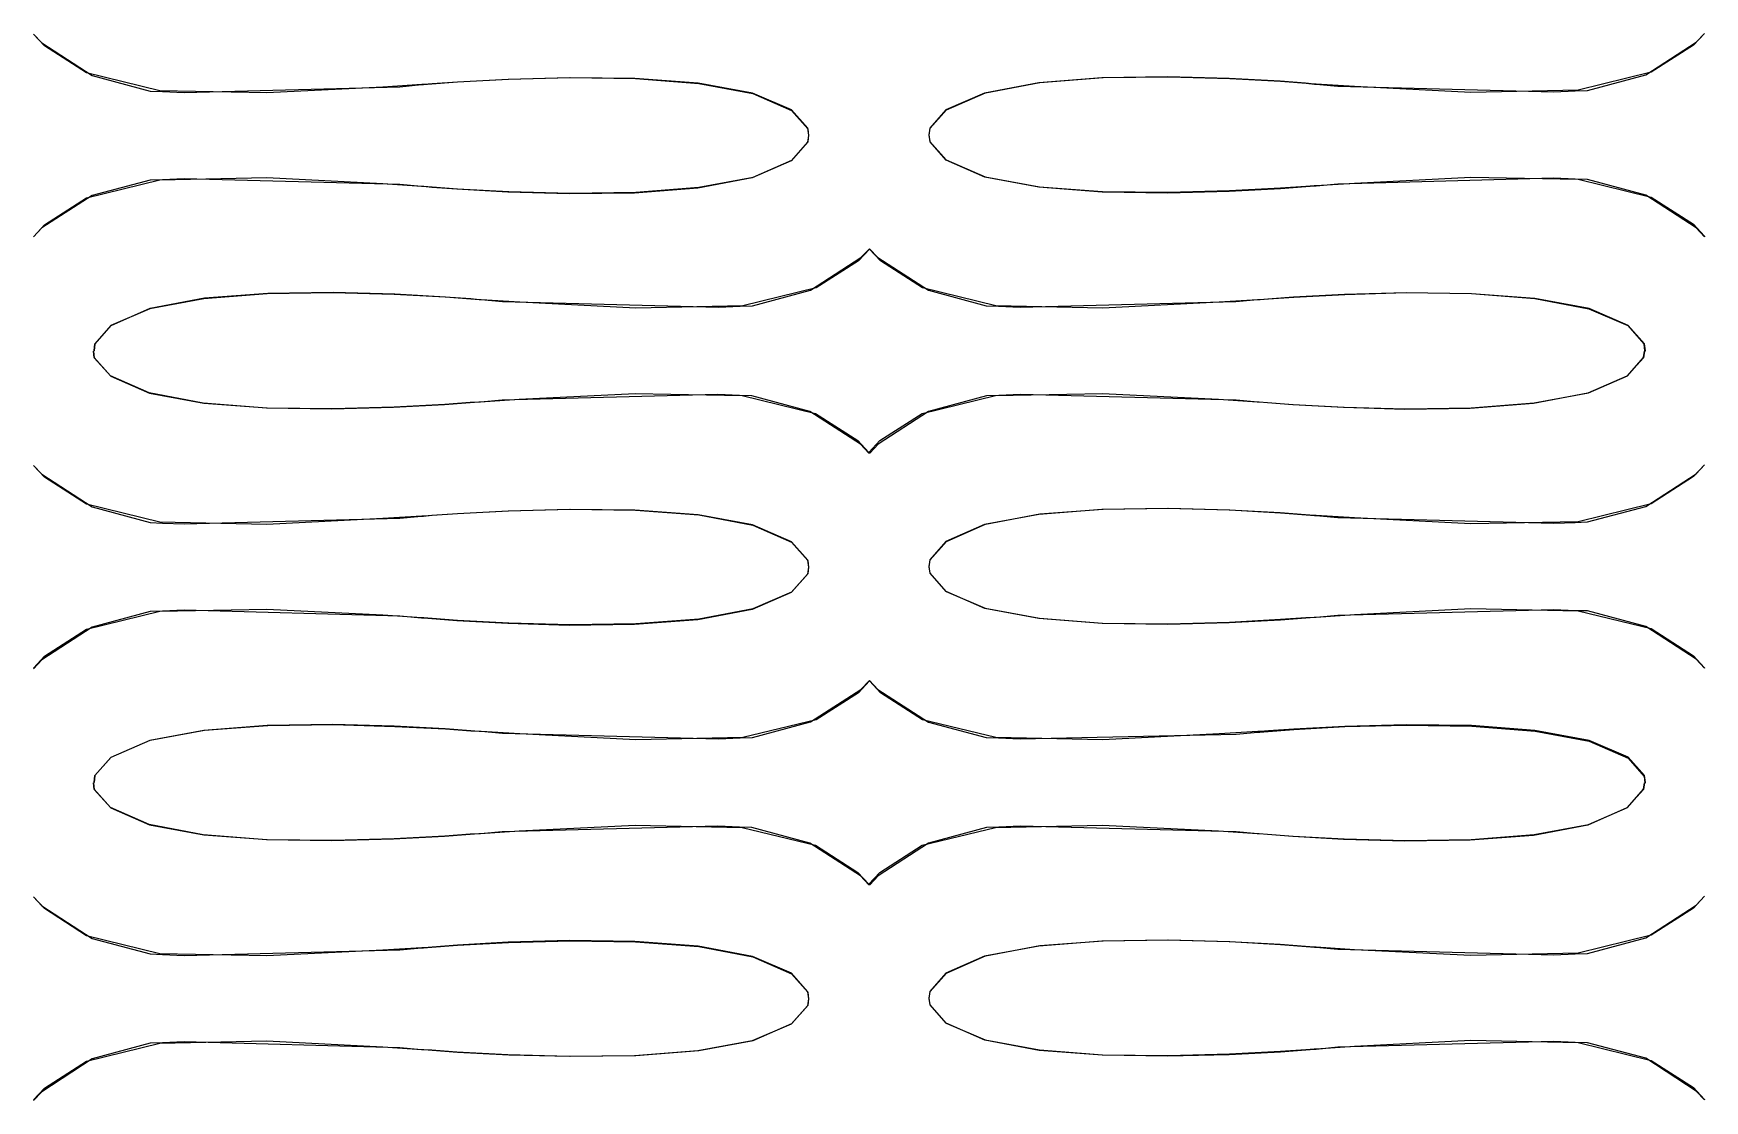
# Model space of a CAD drawing. Extents: x -8.7 to 71.7, y -3.2 to 84.
# Drawn here: x 23.47 to 39.54, y 51.84 to 62.1 of the extents above; entities that cross this region are included whole.
import ezdxf

# ---------------------------------------------------------------- set-up
doc = ezdxf.new("R2010")
doc.units = 0
doc.layers.get('0').update_dxf_attribs({"linetype": 'CONTINUOUS'})

msp = doc.modelspace()

# ---------------------------------------------------------------- linework, layer by layer
at = {"color": 1}
for p, q in [((23.5768, 61.9841), (23.4708, 62.097)), ((23.4708, 62.097), (23.552, 62.013)), ((39.5386, 62.1026), (39.4324, 61.9898)), ((39.4575, 62.0173), (39.5386, 62.1026)), ((23.552, 62.013), (24.0357, 61.6991)), ((23.982, 61.7238), (23.5768, 61.9841)), ((38.9724, 61.703), (39.4575, 62.0173)), ((39.4324, 61.9898), (39.026, 61.7291)), ((24.6876, 61.5516), (23.982, 61.7238)), ((39.026, 61.7291), (38.3219, 61.5555)), ((38.4129, 61.5541), (38.9724, 61.703)), ((24.0357, 61.6991), (24.5938, 61.5488)), ((24.5938, 61.5488), (24.7124, 61.5446)), ((25.7156, 61.5308), (24.6876, 61.5516)), ((24.7124, 61.5446), (24.9191, 61.535)), ((24.9191, 61.535), (26.9944, 61.5901)), ((26.8318, 61.5872), (25.7156, 61.5308)), ((27.2039, 61.6109), (26.8318, 61.5872)), ((26.9944, 61.5901), (27.2025, 61.6109)), ((27.2025, 61.6109), (27.2204, 61.6109)), ((27.2232, 61.6109), (27.2039, 61.6109)), ((27.2204, 61.6109), (27.3017, 61.6176)), ((27.3031, 61.6176), (27.2232, 61.6109)), ((27.3017, 61.6176), (27.547, 61.637)), ((27.547, 61.6342), (27.3031, 61.6176)), ((27.547, 61.637), (28.0376, 61.6631)), ((28.0348, 61.6603), (27.547, 61.6342)), ((28.6246, 61.6768), (28.0348, 61.6603)), ((28.0376, 61.6631), (28.6301, 61.6783)), ((29.2544, 61.6701), (28.6246, 61.6768)), ((28.6301, 61.6783), (29.2599, 61.6687)), ((29.8607, 61.6246), (29.2544, 61.6701)), ((29.2599, 61.6687), (29.8676, 61.6218)), ((30.3844, 61.528), (29.8607, 61.6246)), ((29.8676, 61.6218), (30.3885, 61.5237)), ((33.1377, 61.6271), (32.6168, 61.5294)), ((32.6251, 61.5322), (33.1487, 61.6313)), ((33.744, 61.674), (33.1377, 61.6271)), ((33.1487, 61.6313), (33.755, 61.6783)), ((34.3752, 61.6839), (33.744, 61.674)), ((33.755, 61.6783), (34.3848, 61.6864)), ((34.9663, 61.6687), (34.3752, 61.6839)), ((34.3848, 61.6864), (34.9746, 61.6701)), ((35.457, 61.6423), (34.9663, 61.6687)), ((34.9746, 61.6701), (35.4623, 61.6423)), ((35.7022, 61.6232), (35.457, 61.6423)), ((35.4623, 61.6423), (35.7064, 61.6232)), ((35.7851, 61.6162), (35.7022, 61.6232)), ((35.7064, 61.6232), (35.7875, 61.6162)), ((35.8027, 61.6162), (35.7851, 61.6162)), ((35.7875, 61.6162), (35.8055, 61.6162)), ((36.1735, 61.5929), (35.8027, 61.6162)), ((35.8055, 61.6162), (36.0123, 61.5957)), ((36.0123, 61.5957), (38.0877, 61.5403)), ((37.2911, 61.535), (36.1735, 61.5929)), ((38.3219, 61.5555), (37.2911, 61.535)), ((38.0877, 61.5403), (38.2958, 61.5502)), ((38.2958, 61.5502), (38.4129, 61.5541)), ((30.7592, 61.3668), (30.3844, 61.528)), ((30.3885, 61.5237), (30.7606, 61.3615)), ((32.6168, 61.5294), (32.2433, 61.3668)), ((32.2502, 61.3682), (32.6251, 61.5322)), ((30.9177, 61.1904), (30.7592, 61.3668)), ((30.7606, 61.3615), (30.9163, 61.1861)), ((32.2433, 61.3668), (32.089, 61.1918)), ((32.0918, 61.1904), (32.2502, 61.3682)), ((30.7633, 60.8845), (30.919, 61.0609)), ((30.9246, 61.1216), (30.9149, 61.0567)), ((30.9163, 61.1861), (30.9246, 61.1216)), ((30.9273, 61.1244), (30.9177, 61.1904)), ((30.919, 61.0609), (30.9273, 61.1244)), ((32.089, 61.1918), (32.0807, 61.1269)), ((32.0807, 61.1269), (32.089, 61.0623)), ((32.0835, 61.1244), (32.0918, 61.1904)), ((32.0918, 61.0609), (32.0835, 61.1244)), ((32.089, 61.0623), (32.2461, 60.8859)), ((32.2461, 60.8845), (32.0918, 61.0609)), ((30.9149, 61.0567), (30.7564, 60.8789)), ((30.7564, 60.8789), (30.3802, 60.7138)), ((30.3899, 60.7219), (30.7633, 60.8845)), ((32.2461, 60.8859), (32.6209, 60.7247)), ((32.6182, 60.7219), (32.2461, 60.8845)), ((23.982, 60.5222), (24.6876, 60.6944)), ((24.5938, 60.6929), (24.0371, 60.5441)), ((24.7124, 60.6958), (24.5938, 60.6929)), ((24.6876, 60.6944), (25.7156, 60.7162)), ((24.9191, 60.7053), (24.7124, 60.6958)), ((26.9944, 60.6503), (24.9191, 60.7053)), ((25.7156, 60.7162), (26.8318, 60.6584)), ((26.8318, 60.6584), (27.2039, 60.6337)), ((27.2025, 60.6294), (26.9944, 60.6503)), ((27.2204, 60.6294), (27.2025, 60.6294)), ((27.2039, 60.6337), (27.2232, 60.6337)), ((27.3003, 60.6227), (27.2204, 60.6294)), ((27.2232, 60.6337), (27.3044, 60.6266)), ((27.5428, 60.6048), (27.3003, 60.6227)), ((27.3044, 60.6266), (27.5498, 60.609)), ((28.0307, 60.5758), (27.5428, 60.6048)), ((27.5498, 60.609), (28.0403, 60.5825)), ((28.6205, 60.5592), (28.0307, 60.5758)), ((28.0403, 60.5825), (28.6315, 60.5677)), ((28.6315, 60.5677), (29.2626, 60.5772)), ((29.8579, 60.6143), (29.2503, 60.5677)), ((29.2626, 60.5772), (29.869, 60.6242)), ((30.3802, 60.7138), (29.8579, 60.6143)), ((29.869, 60.6242), (30.3899, 60.7219)), ((33.1391, 60.6242), (32.6182, 60.7219)), ((32.6209, 60.7247), (33.1432, 60.628)), ((33.7468, 60.5772), (33.1391, 60.6242)), ((33.1432, 60.628), (33.7509, 60.5825)), ((34.3765, 60.5677), (33.7468, 60.5772)), ((33.7509, 60.5825), (34.3807, 60.5758)), ((34.9691, 60.5825), (34.3765, 60.5677)), ((34.3807, 60.5758), (34.9705, 60.591)), ((35.4598, 60.609), (34.9691, 60.5825)), ((34.9705, 60.591), (35.4598, 60.6171)), ((35.4598, 60.6171), (35.7036, 60.6337)), ((35.705, 60.6266), (35.4598, 60.609)), ((35.7036, 60.6337), (35.7851, 60.6393)), ((35.7875, 60.6337), (35.705, 60.6266)), ((35.7851, 60.6393), (35.8027, 60.6393)), ((35.8055, 60.6337), (35.7875, 60.6337)), ((35.8027, 60.6393), (36.1735, 60.664)), ((36.0123, 60.6545), (35.8055, 60.6337)), ((38.0877, 60.7095), (36.0123, 60.6545)), ((36.1735, 60.664), (37.2911, 60.7219)), ((37.2911, 60.7219), (38.3219, 60.7)), ((38.2958, 60.7), (38.0877, 60.7095)), ((38.4129, 60.6972), (38.2958, 60.7)), ((38.3219, 60.7), (39.026, 60.5275)), ((38.9724, 60.5483), (38.4129, 60.6972)), ((24.0371, 60.5441), (23.552, 60.2326)), ((23.5768, 60.2615), (23.982, 60.5222)), ((29.2503, 60.5677), (28.6205, 60.5592)), ((39.4575, 60.2326), (38.9724, 60.5483)), ((39.026, 60.5275), (39.431, 60.2671)), ((23.4708, 60.1472), (23.5768, 60.2615)), ((39.431, 60.2671), (39.5386, 60.1528)), ((23.552, 60.2326), (23.4708, 60.1472)), ((39.5386, 60.1472), (39.4575, 60.2326)), ((39.5386, 60.1528), (39.5386, 60.1472)), ((30.9411, 59.6332), (31.4275, 59.9475)), ((31.5088, 60.0287), (31.4027, 59.9158)), ((31.4275, 59.9475), (31.5088, 60.0315)), ((31.5088, 60.0315), (31.5902, 59.9475)), ((31.615, 59.9158), (31.5088, 60.0287)), ((31.5902, 59.9475), (32.0752, 59.6332)), ((31.4027, 59.9158), (30.9962, 59.6554)), ((32.0201, 59.6554), (31.615, 59.9158)), ((25.7238, 59.6057), (26.3536, 59.6152)), ((26.3536, 59.6152), (26.9448, 59.5976)), ((30.9962, 59.6554), (30.292, 59.4829)), ((30.383, 59.4843), (30.9411, 59.6332)), ((32.7256, 59.4829), (32.0201, 59.6554)), ((32.0752, 59.6332), (32.6319, 59.4843)), ((24.5897, 59.454), (24.2163, 59.2928)), ((24.219, 59.2956), (24.5938, 59.461)), ((25.1106, 59.5521), (24.5897, 59.454)), ((24.5938, 59.461), (25.1161, 59.5602)), ((25.7169, 59.5986), (25.1106, 59.5521)), ((25.1161, 59.5602), (25.7238, 59.6057)), ((26.3481, 59.6085), (25.7169, 59.5986)), ((26.9393, 59.5933), (26.3481, 59.6085)), ((27.4298, 59.5672), (26.9393, 59.5933)), ((26.9448, 59.5976), (27.4326, 59.5697)), ((27.6751, 59.5492), (27.4298, 59.5672)), ((27.4326, 59.5697), (27.6765, 59.5521)), ((27.7578, 59.5422), (27.6751, 59.5492)), ((27.6765, 59.5521), (27.7578, 59.5436)), ((27.7578, 59.5436), (27.7757, 59.5436)), ((27.7757, 59.5422), (27.7578, 59.5422)), ((27.7757, 59.5436), (27.9824, 59.5242)), ((28.1464, 59.5189), (27.7757, 59.5422)), ((27.9824, 59.5242), (30.0578, 59.4706)), ((29.2626, 59.4625), (28.1464, 59.5189)), ((30.292, 59.4829), (29.2626, 59.4625)), ((30.0578, 59.4706), (30.2659, 59.4801)), ((30.2659, 59.4801), (30.383, 59.4843)), ((32.6319, 59.4843), (32.7504, 59.4801)), ((33.7537, 59.4625), (32.7256, 59.4829)), ((32.7504, 59.4801), (32.9572, 59.4706)), ((32.9572, 59.4706), (35.0325, 59.5242)), ((34.8699, 59.5189), (33.7537, 59.4625)), ((35.2419, 59.5422), (34.8699, 59.5189)), ((35.0325, 59.5242), (35.2392, 59.5436)), ((35.2392, 59.5436), (35.2585, 59.5436)), ((35.2668, 59.5422), (35.2419, 59.5422)), ((35.2585, 59.5436), (35.3399, 59.5521)), ((35.3466, 59.5478), (35.2668, 59.5422)), ((35.3399, 59.5521), (35.5865, 59.5697)), ((35.5907, 59.5644), (35.3466, 59.5478)), ((35.5865, 59.5697), (36.0772, 59.5962)), ((36.0796, 59.5905), (35.5907, 59.5644)), ((36.0772, 59.5962), (36.6695, 59.6113)), ((36.6695, 59.6071), (36.0796, 59.5905)), ((36.6695, 59.6113), (37.2992, 59.6015)), ((37.2981, 59.5986), (36.6695, 59.6071)), ((37.9056, 59.5535), (37.2981, 59.5986)), ((37.2992, 59.6015), (37.9056, 59.5545)), ((37.9056, 59.5545), (38.4267, 59.4554)), ((38.4281, 59.4568), (37.9056, 59.5535)), ((38.4267, 59.4554), (38.7999, 59.2928)), ((38.8027, 59.2942), (38.4281, 59.4568)), ((24.0619, 59.1178), (24.219, 59.2956)), ((24.2163, 59.2928), (24.0619, 59.1164)), ((38.7999, 59.2928), (38.9544, 59.1164)), ((38.9611, 59.1178), (38.8027, 59.2942)), ((24.0564, 58.9855), (24.0482, 59.049)), ((24.0482, 59.049), (24.0564, 58.9841)), ((24.0537, 59.0518), (24.0619, 59.1178)), ((24.0619, 59.1164), (24.0537, 59.0518)), ((24.2108, 58.8091), (24.0564, 58.9855)), ((24.0564, 58.9841), (24.2135, 58.8077)), ((38.9502, 58.9841), (38.7918, 58.8063)), ((38.796, 58.8105), (38.9516, 58.9855)), ((38.9601, 59.049), (38.9502, 58.9841)), ((38.9516, 58.9855), (38.9601, 59.049)), ((38.9544, 59.1164), (38.9625, 59.0518)), ((38.971, 59.0518), (38.9611, 59.1178)), ((38.9625, 59.0518), (38.971, 59.0518)), ((24.5828, 58.6465), (24.2108, 58.8091)), ((38.4224, 58.6479), (38.796, 58.8105)), ((24.2135, 58.8077), (24.5883, 58.6451)), ((37.9017, 58.5502), (38.4224, 58.6479)), ((38.7918, 58.8063), (38.4157, 58.6422)), ((25.1037, 58.5474), (24.5828, 58.6465)), ((24.5883, 58.6451), (25.1106, 58.5488)), ((25.7114, 58.5004), (25.1037, 58.5474)), ((25.1106, 58.5488), (25.7183, 58.5033)), ((26.3412, 58.4909), (25.7114, 58.5004)), ((25.7183, 58.5033), (26.3481, 58.4962)), ((26.9338, 58.5061), (26.3412, 58.4909)), ((26.3481, 58.4962), (26.9379, 58.5128)), ((27.4243, 58.5322), (26.9338, 58.5061)), ((26.9379, 58.5128), (27.4271, 58.5392)), ((27.6696, 58.5502), (27.4243, 58.5322)), ((27.4271, 58.5392), (27.671, 58.5555)), ((27.7523, 58.5569), (27.6696, 58.5502)), ((27.671, 58.5555), (27.7523, 58.5597)), ((27.7523, 58.5597), (27.7702, 58.5597)), ((27.7702, 58.5569), (27.7523, 58.5569)), ((27.7702, 58.5597), (28.1409, 58.5844)), ((27.9769, 58.5777), (27.7702, 58.5569)), ((30.0523, 58.6313), (27.9769, 58.5777)), ((28.1409, 58.5844), (29.2571, 58.6412)), ((29.2571, 58.6412), (30.2865, 58.6204)), ((30.2603, 58.6204), (30.0523, 58.6313)), ((30.3775, 58.6176), (30.2603, 58.6204)), ((30.2865, 58.6204), (30.9907, 58.4482)), ((30.937, 58.4687), (30.3775, 58.6176)), ((32.016, 58.4482), (32.7201, 58.6204)), ((32.6347, 58.6176), (32.0766, 58.4687)), ((32.7532, 58.6204), (32.6347, 58.6176)), ((32.7201, 58.6204), (33.7495, 58.6412)), ((32.9599, 58.6313), (32.7532, 58.6204)), ((35.0352, 58.5777), (32.9599, 58.6313)), ((33.7495, 58.6412), (34.8657, 58.5844)), ((34.8657, 58.5844), (35.2378, 58.5597)), ((35.2419, 58.5569), (35.0352, 58.5777)), ((35.2378, 58.5597), (35.2557, 58.5597)), ((35.2557, 58.5569), (35.2419, 58.5569)), ((35.2557, 58.5597), (35.337, 58.553)), ((35.3356, 58.5502), (35.2557, 58.5569)), ((35.5783, 58.5322), (35.3356, 58.5502)), ((35.337, 58.553), (35.5822, 58.535)), ((36.0659, 58.5047), (35.5783, 58.5322)), ((35.5822, 58.535), (36.0729, 58.5089)), ((36.6557, 58.4881), (36.0659, 58.5047)), ((36.0729, 58.5089), (36.6642, 58.4937)), ((37.2854, 58.4962), (36.6557, 58.4881)), ((36.6642, 58.4937), (37.2953, 58.5033)), ((37.8933, 58.5431), (37.2854, 58.4962)), ((37.2953, 58.5033), (37.9017, 58.5502)), ((38.4157, 58.6422), (37.8933, 58.5431)), ((31.422, 58.1547), (30.937, 58.4687)), ((30.9907, 58.4482), (31.3958, 58.1875)), ((32.0766, 58.4687), (31.5915, 58.1533)), ((31.6095, 58.1875), (32.016, 58.4482)), ((31.3958, 58.1875), (31.5033, 58.0732)), ((31.5033, 58.0732), (31.6095, 58.1875)), ((31.5033, 58.0679), (31.422, 58.1547)), ((31.5116, 58.0679), (31.5033, 58.0679)), ((31.5915, 58.1533), (31.5116, 58.0679)), ((23.5768, 57.8362), (23.4708, 57.9494)), ((23.4708, 57.9494), (23.552, 57.8637)), ((23.552, 57.8637), (24.0357, 57.5497)), ((38.9724, 57.5539), (39.4575, 57.8693)), ((39.5386, 57.9547), (39.4324, 57.8418)), ((39.4575, 57.8693), (39.5386, 57.9547)), ((23.982, 57.5758), (23.5768, 57.8362)), ((39.4324, 57.8418), (39.026, 57.58)), ((24.6876, 57.4022), (23.982, 57.5758)), ((24.0357, 57.5497), (24.5938, 57.3994)), ((28.6246, 57.5261), (28.0348, 57.5098)), ((28.0376, 57.5137), (28.6301, 57.5289)), ((29.2544, 57.5194), (28.6246, 57.5261)), ((28.6301, 57.5289), (29.2599, 57.5194)), ((33.744, 57.5261), (33.1377, 57.4781)), ((33.1487, 57.4834), (33.755, 57.5289)), ((34.3752, 57.5359), (33.744, 57.5261)), ((33.755, 57.5289), (34.3848, 57.5388)), ((34.9663, 57.5194), (34.3752, 57.5359)), ((34.3848, 57.5388), (34.9746, 57.5208)), ((39.026, 57.58), (38.3219, 57.4075)), ((38.4129, 57.4051), (38.9724, 57.5539)), ((24.5938, 57.3994), (24.7124, 57.3952)), ((25.7156, 57.3814), (24.6876, 57.4022)), ((24.7124, 57.3952), (24.9191, 57.3871)), ((24.9191, 57.3871), (26.9944, 57.4421)), ((26.8318, 57.4379), (25.7156, 57.3814)), ((27.2039, 57.4615), (26.8318, 57.4379)), ((26.9944, 57.4421), (27.2025, 57.4615)), ((27.2025, 57.4615), (27.2204, 57.4615)), ((27.2232, 57.4615), (27.2039, 57.4615)), ((27.2204, 57.4615), (27.3017, 57.4696)), ((27.3031, 57.4668), (27.2232, 57.4615)), ((27.3017, 57.4696), (27.547, 57.4876)), ((27.547, 57.4834), (27.3031, 57.4668)), ((27.547, 57.4876), (28.0376, 57.5137)), ((28.0348, 57.5098), (27.547, 57.4834)), ((29.8607, 57.4738), (29.2544, 57.5194)), ((29.2599, 57.5194), (29.8676, 57.4724)), ((30.3844, 57.3775), (29.8607, 57.4738)), ((29.8676, 57.4724), (30.3885, 57.3733)), ((30.7592, 57.2149), (30.3844, 57.3775)), ((30.3885, 57.3733), (30.7606, 57.2107)), ((32.6168, 57.38), (32.2433, 57.2174)), ((32.2502, 57.2188), (32.6251, 57.3842)), ((33.1377, 57.4781), (32.6168, 57.38)), ((32.6251, 57.3842), (33.1487, 57.4834)), ((35.457, 57.4933), (34.9663, 57.5194)), ((34.9746, 57.5208), (35.4623, 57.4933)), ((35.7022, 57.4753), (35.457, 57.4933)), ((35.4623, 57.4933), (35.7064, 57.4753)), ((35.7851, 57.4668), (35.7022, 57.4753)), ((35.7064, 57.4753), (35.7875, 57.4668)), ((35.8027, 57.4668), (35.7851, 57.4668)), ((35.7875, 57.4668), (35.8055, 57.4668)), ((36.1735, 57.4435), (35.8027, 57.4668)), ((35.8055, 57.4668), (36.0123, 57.4477)), ((36.0123, 57.4477), (38.0877, 57.3927)), ((37.2911, 57.3871), (36.1735, 57.4435)), ((38.3219, 57.4075), (37.2911, 57.3871)), ((38.0877, 57.3927), (38.2958, 57.4008)), ((38.2958, 57.4008), (38.4129, 57.4051)), ((30.9177, 57.0385), (30.7592, 57.2149)), ((30.7606, 57.2107), (30.9163, 57.0343)), ((32.2433, 57.2174), (32.089, 57.0424)), ((32.0918, 57.041), (32.2502, 57.2188)), ((32.089, 57.0424), (32.0807, 56.9778)), ((32.0835, 56.975), (32.0918, 57.041)), ((30.9149, 56.9048), (30.7564, 56.727)), ((30.7633, 56.7337), (30.919, 56.9087)), ((30.9246, 56.9694), (30.9149, 56.9048)), ((30.9163, 57.0343), (30.9246, 56.9694)), ((30.9273, 56.9722), (30.9177, 57.0385)), ((30.919, 56.9087), (30.9273, 56.9722)), ((32.0807, 56.9778), (32.089, 56.9129)), ((32.0918, 56.9115), (32.0835, 56.975)), ((32.089, 56.9129), (32.2461, 56.7365)), ((32.2461, 56.7365), (32.0918, 56.9115)), ((30.7564, 56.727), (30.3802, 56.5644)), ((30.3899, 56.5725), (30.7633, 56.7337)), ((32.6182, 56.5739), (32.2461, 56.7365)), ((32.2461, 56.7365), (32.6209, 56.5753)), ((24.6876, 56.5464), (25.7156, 56.5672)), ((25.7156, 56.5672), (26.8318, 56.5108)), ((30.3802, 56.5644), (29.8579, 56.4653)), ((29.869, 56.4748), (30.3899, 56.5725)), ((33.1391, 56.4762), (32.6182, 56.5739)), ((32.6209, 56.5753), (33.1432, 56.479)), ((38.0877, 56.5616), (36.0123, 56.5065)), ((36.1735, 56.5161), (37.2911, 56.5725)), ((37.2911, 56.5725), (38.3219, 56.552)), ((38.2958, 56.552), (38.0877, 56.5616)), ((23.982, 56.3742), (24.6876, 56.5464)), ((24.5938, 56.5436), (24.0357, 56.3933)), ((24.7124, 56.5464), (24.5938, 56.5436)), ((24.9191, 56.5559), (24.7124, 56.5464)), ((26.9944, 56.5009), (24.9191, 56.5559)), ((26.8318, 56.5108), (27.2039, 56.4857)), ((27.2025, 56.4804), (26.9944, 56.5009)), ((27.2204, 56.4804), (27.2025, 56.4804)), ((27.2039, 56.4857), (27.2232, 56.4857)), ((27.3003, 56.4734), (27.2204, 56.4804)), ((27.2232, 56.4857), (27.3044, 56.479)), ((27.5428, 56.4554), (27.3003, 56.4734)), ((27.3044, 56.479), (27.5498, 56.461)), ((28.0307, 56.4279), (27.5428, 56.4554)), ((27.5498, 56.461), (28.0403, 56.4349)), ((28.6205, 56.4113), (28.0307, 56.4279)), ((28.0403, 56.4349), (28.6315, 56.4197)), ((29.2503, 56.4197), (28.6205, 56.4113)), ((28.6315, 56.4197), (29.2626, 56.4279)), ((29.8579, 56.4653), (29.2503, 56.4197)), ((29.2626, 56.4279), (29.869, 56.4748)), ((33.7468, 56.4293), (33.1391, 56.4762)), ((33.1432, 56.479), (33.7509, 56.4335)), ((34.3765, 56.4197), (33.7468, 56.4293)), ((33.7509, 56.4335), (34.3807, 56.4265)), ((34.9691, 56.4349), (34.3765, 56.4197)), ((34.3807, 56.4265), (34.9705, 56.443)), ((35.4598, 56.461), (34.9691, 56.4349)), ((34.9705, 56.443), (35.4598, 56.4691)), ((35.4598, 56.4691), (35.7036, 56.4857)), ((35.705, 56.479), (35.4598, 56.461)), ((35.7036, 56.4857), (35.7851, 56.4914)), ((35.7875, 56.4857), (35.705, 56.479)), ((35.7851, 56.4914), (35.8027, 56.4914)), ((35.8055, 56.4857), (35.7875, 56.4857)), ((35.8027, 56.4914), (36.1735, 56.5161)), ((36.0123, 56.5065), (35.8055, 56.4857)), ((38.4129, 56.5492), (38.2958, 56.552)), ((38.3219, 56.552), (39.026, 56.3795)), ((38.9724, 56.4003), (38.4129, 56.5492)), ((39.4575, 56.0846), (38.9724, 56.4003)), ((24.0357, 56.3933), (23.552, 56.0793)), ((23.5768, 56.1139), (23.982, 56.3742)), ((39.026, 56.3795), (39.431, 56.1178)), ((23.4708, 55.9992), (23.5768, 56.1139)), ((23.552, 56.0793), (23.4708, 55.9939)), ((39.431, 56.1178), (39.5386, 56.0035)), ((39.5386, 55.9992), (39.4575, 56.0846)), ((39.5386, 56.0035), (39.5386, 55.9992)), ((30.9411, 55.4824), (31.4275, 55.7953)), ((31.4027, 55.7636), (30.9962, 55.5032)), ((31.5088, 55.8768), (31.4027, 55.7636)), ((31.4275, 55.7953), (31.5088, 55.8793)), ((31.5088, 55.8793), (31.5902, 55.7953)), ((31.615, 55.7636), (31.5088, 55.8768)), ((31.5902, 55.7953), (32.0752, 55.4814)), ((32.0201, 55.5032), (31.615, 55.7636)), ((25.7169, 55.4482), (25.1106, 55.4013)), ((25.1161, 55.4041), (25.7238, 55.4496)), ((26.3481, 55.4577), (25.7169, 55.4482)), ((25.7238, 55.4496), (26.3536, 55.4563)), ((26.9393, 55.4426), (26.3481, 55.4577)), ((26.3536, 55.4563), (26.9448, 55.4397)), ((27.4298, 55.415), (26.9393, 55.4426)), ((26.9448, 55.4397), (27.4326, 55.415)), ((30.9962, 55.5032), (30.292, 55.3325)), ((30.383, 55.3339), (30.9411, 55.4824)), ((32.7256, 55.3325), (32.0201, 55.5032)), ((32.0752, 55.4814), (32.6319, 55.3325)), ((35.5893, 55.4094), (36.0796, 55.4373)), ((36.0796, 55.4383), (35.5907, 55.4122)), ((36.6695, 55.4549), (36.0796, 55.4383)), ((36.0796, 55.4373), (36.6723, 55.4524)), ((37.2981, 55.4468), (36.6695, 55.4549)), ((36.6723, 55.4524), (37.302, 55.4426)), ((37.9056, 55.4013), (37.2981, 55.4468)), ((37.302, 55.4426), (37.9084, 55.3942)), ((24.5897, 55.3036), (24.2163, 55.1409)), ((24.219, 55.1448), (24.5938, 55.3074)), ((25.1106, 55.4013), (24.5897, 55.3036)), ((24.5938, 55.3074), (25.1161, 55.4041)), ((27.6751, 55.397), (27.4298, 55.415)), ((27.4326, 55.415), (27.6765, 55.3985)), ((27.7578, 55.3903), (27.6751, 55.397)), ((27.6765, 55.3985), (27.7578, 55.3932)), ((27.7578, 55.3932), (27.7757, 55.3932)), ((27.7757, 55.3903), (27.7578, 55.3903)), ((27.7757, 55.3932), (27.9824, 55.3738)), ((28.1464, 55.3667), (27.7757, 55.3903)), ((27.9824, 55.3738), (30.0578, 55.3201)), ((29.2626, 55.3117), (28.1464, 55.3667)), ((30.292, 55.3325), (29.2626, 55.3117)), ((30.0578, 55.3201), (30.2659, 55.3297)), ((30.2659, 55.3297), (30.383, 55.3339)), ((32.6319, 55.3325), (32.7504, 55.3297)), ((33.7537, 55.3117), (32.7256, 55.3325)), ((32.7504, 55.3297), (32.9572, 55.3201)), ((32.9572, 55.3201), (35.0339, 55.3653)), ((34.8699, 55.3667), (33.7537, 55.3117)), ((35.2419, 55.3903), (34.8699, 55.3667)), ((35.0339, 55.3653), (35.2419, 55.3847)), ((35.2668, 55.3903), (35.2419, 55.3903)), ((35.2419, 55.3847), (35.2612, 55.3847)), ((35.2612, 55.3847), (35.3427, 55.3918)), ((35.3466, 55.3956), (35.2668, 55.3903)), ((35.3427, 55.3918), (35.5893, 55.4094)), ((35.5907, 55.4122), (35.3466, 55.3956)), ((38.4281, 55.305), (37.9056, 55.4013)), ((37.9084, 55.3942), (38.4295, 55.2965)), ((38.8027, 55.1438), (38.4281, 55.305)), ((38.4295, 55.2965), (38.8027, 55.1339)), ((24.0619, 54.9674), (24.219, 55.1448)), ((24.2163, 55.1409), (24.0619, 54.966)), ((38.9611, 54.9674), (38.8027, 55.1438)), ((38.8027, 55.1339), (38.9573, 54.9575)), ((24.0537, 54.901), (24.0619, 54.9674)), ((24.0619, 54.966), (24.0537, 54.901)), ((38.9573, 54.9575), (38.9654, 54.8929)), ((38.971, 54.901), (38.9611, 54.9674)), ((24.0564, 54.8351), (24.0482, 54.8982)), ((24.0482, 54.8982), (24.0564, 54.8337)), ((24.2108, 54.6587), (24.0564, 54.8351)), ((24.0564, 54.8337), (24.2135, 54.6573)), ((38.9502, 54.8337), (38.7918, 54.6559)), ((38.796, 54.6597), (38.9516, 54.8351)), ((38.9601, 54.8982), (38.9502, 54.8337)), ((38.9516, 54.8351), (38.9601, 54.8982)), ((38.9654, 54.8929), (38.971, 54.901)), ((24.5828, 54.4961), (24.2108, 54.6587)), ((24.2135, 54.6573), (24.5883, 54.4946)), ((38.7918, 54.6559), (38.4157, 54.4904)), ((38.4224, 54.4971), (38.796, 54.6597)), ((25.1037, 54.3966), (24.5828, 54.4961)), ((24.5883, 54.4946), (25.1106, 54.398)), ((30.0523, 54.4795), (27.9769, 54.4269)), ((28.1409, 54.434), (29.2571, 54.489)), ((29.2571, 54.489), (30.2865, 54.4682)), ((30.2603, 54.4696), (30.0523, 54.4795)), ((32.7201, 54.4682), (33.7495, 54.489)), ((32.9599, 54.4795), (32.7532, 54.4696)), ((35.0352, 54.4269), (32.9599, 54.4795)), ((33.7495, 54.489), (34.8657, 54.434)), ((38.4157, 54.4904), (37.8933, 54.3913)), ((37.9017, 54.3994), (38.4224, 54.4971)), ((25.7114, 54.3486), (25.1037, 54.3966)), ((25.1106, 54.398), (25.7183, 54.3525)), ((26.3412, 54.3401), (25.7114, 54.3486)), ((25.7183, 54.3525), (26.3481, 54.3458)), ((26.9338, 54.3553), (26.3412, 54.3401)), ((26.3481, 54.3458), (26.9379, 54.3624)), ((27.4243, 54.3814), (26.9338, 54.3553)), ((26.9379, 54.3624), (27.4271, 54.3885)), ((27.6696, 54.3994), (27.4243, 54.3814)), ((27.4271, 54.3885), (27.671, 54.405)), ((27.7523, 54.4064), (27.6696, 54.3994)), ((27.671, 54.405), (27.7523, 54.4089)), ((27.7523, 54.4089), (27.7702, 54.4089)), ((27.7702, 54.4064), (27.7523, 54.4064)), ((27.7702, 54.4089), (28.1409, 54.434)), ((27.9769, 54.4269), (27.7702, 54.4064)), ((30.3775, 54.4671), (30.2603, 54.4696)), ((30.2865, 54.4682), (30.9907, 54.296)), ((30.937, 54.3183), (30.3775, 54.4671)), ((31.422, 54.0025), (30.937, 54.3183)), ((32.0766, 54.3183), (31.5915, 54.0025)), ((32.016, 54.296), (32.7201, 54.4682)), ((32.6347, 54.4671), (32.0766, 54.3183)), ((32.7532, 54.4696), (32.6347, 54.4671)), ((34.8657, 54.434), (35.2378, 54.4089)), ((35.2419, 54.4064), (35.0352, 54.4269)), ((35.2378, 54.4089), (35.2557, 54.4089)), ((35.2557, 54.4064), (35.2419, 54.4064)), ((35.2557, 54.4089), (35.337, 54.4022)), ((35.3356, 54.3994), (35.2557, 54.4064)), ((35.5783, 54.3814), (35.3356, 54.3994)), ((35.337, 54.4022), (35.5822, 54.3842)), ((36.0659, 54.3525), (35.5783, 54.3814)), ((35.5822, 54.3842), (36.0729, 54.3581)), ((36.6557, 54.3359), (36.0659, 54.3525)), ((36.0729, 54.3581), (36.6642, 54.3415)), ((37.2854, 54.3444), (36.6557, 54.3359)), ((36.6642, 54.3415), (37.2953, 54.3511)), ((37.8933, 54.3913), (37.2854, 54.3444)), ((37.2953, 54.3511), (37.9017, 54.3994)), ((30.9907, 54.296), (31.3972, 54.0357)), ((31.6095, 54.0357), (32.016, 54.296)), ((31.3972, 54.0357), (31.5033, 53.9214)), ((31.5033, 53.9171), (31.422, 54.0025)), ((31.5033, 53.9214), (31.6095, 54.0357)), ((31.5915, 54.0025), (31.5116, 53.9171)), ((31.5116, 53.9171), (31.5033, 53.9171)), ((23.5768, 53.6871), (23.4708, 53.8)), ((23.4708, 53.8), (23.552, 53.7146)), ((23.552, 53.7146), (24.0357, 53.4003)), ((23.982, 53.4264), (23.5768, 53.6871)), ((38.9724, 53.406), (39.4575, 53.7199)), ((39.4324, 53.6924), (39.026, 53.4321)), ((39.5386, 53.8057), (39.4324, 53.6924)), ((39.4575, 53.7199), (39.5386, 53.8057)), ((24.6876, 53.2529), (23.982, 53.4264)), ((24.0357, 53.4003), (24.5938, 53.2515)), ((28.0348, 53.3647), (27.547, 53.3368)), ((27.547, 53.3368), (28.0376, 53.3633)), ((28.6246, 53.3809), (28.0348, 53.3647)), ((28.0376, 53.3633), (28.6301, 53.3785)), ((29.2544, 53.3728), (28.6246, 53.3809)), ((28.6301, 53.3785), (29.2599, 53.3686)), ((29.8607, 53.3273), (29.2544, 53.3728)), ((29.2599, 53.3686), (29.8676, 53.3217)), ((33.744, 53.3742), (33.1377, 53.3273)), ((33.1487, 53.3315), (33.755, 53.3785)), ((34.3752, 53.3837), (33.744, 53.3742)), ((33.755, 53.3785), (34.3848, 53.3866)), ((34.9663, 53.3686), (34.3752, 53.3837)), ((34.3848, 53.3866), (34.9746, 53.37)), ((35.457, 53.3425), (34.9663, 53.3686)), ((34.9746, 53.37), (35.4623, 53.3425)), ((39.026, 53.4321), (38.3219, 53.2585)), ((38.4129, 53.2557), (38.9724, 53.406)), ((24.5938, 53.2515), (24.7124, 53.2476)), ((25.7156, 53.2324), (24.6876, 53.2529)), ((24.7124, 53.2476), (24.9191, 53.2377)), ((24.9191, 53.2377), (26.9944, 53.2917)), ((26.8318, 53.2874), (25.7156, 53.2324)), ((27.2039, 53.3107), (26.8318, 53.2874)), ((26.9944, 53.2917), (27.2025, 53.3107)), ((27.2025, 53.3107), (27.2204, 53.3107)), ((27.2232, 53.3107), (27.2039, 53.3107)), ((27.2204, 53.3107), (27.3017, 53.3178)), ((27.3031, 53.3178), (27.2232, 53.3107)), ((27.3017, 53.3178), (27.547, 53.3368)), ((27.547, 53.3368), (27.3031, 53.3178)), ((30.3844, 53.2282), (29.8607, 53.3273)), ((29.8676, 53.3217), (30.3885, 53.2225)), ((30.7592, 53.0655), (30.3844, 53.2282)), ((30.3885, 53.2225), (30.7606, 53.0599)), ((32.6168, 53.2296), (32.2433, 53.0669)), ((32.2502, 53.0684), (32.6251, 53.2324)), ((33.1377, 53.3273), (32.6168, 53.2296)), ((32.6251, 53.2324), (33.1487, 53.3315)), ((35.7022, 53.3231), (35.457, 53.3425)), ((35.4623, 53.3425), (35.7064, 53.3231)), ((35.7851, 53.3164), (35.7022, 53.3231)), ((35.7064, 53.3231), (35.7875, 53.3164)), ((35.789, 53.3164), (35.7851, 53.3164)), ((35.7875, 53.3164), (35.7875, 53.3164)), ((35.7875, 53.3164), (35.8055, 53.3164)), ((35.8027, 53.3164), (35.789, 53.3164)), ((36.1735, 53.2927), (35.8027, 53.3164)), ((35.8027, 53.3164), (35.8027, 53.3164)), ((35.8055, 53.3164), (35.8055, 53.3164)), ((35.8055, 53.3164), (36.0123, 53.297)), ((36.0123, 53.297), (38.0877, 53.2433)), ((37.2911, 53.2377), (36.1735, 53.2927)), ((38.3219, 53.2585), (37.2911, 53.2377)), ((38.0877, 53.2433), (38.2958, 53.2529)), ((38.2958, 53.2529), (38.4129, 53.2557)), ((30.9177, 52.8877), (30.7592, 53.0655)), ((30.7606, 53.0599), (30.9163, 52.8835)), ((32.2433, 53.0669), (32.089, 52.892)), ((32.0918, 52.8906), (32.2502, 53.0684)), ((30.9163, 52.8835), (30.9246, 52.8189)), ((30.9273, 52.8214), (30.9177, 52.8877)), ((32.089, 52.892), (32.0807, 52.8271)), ((32.0835, 52.8242), (32.0918, 52.8906)), ((30.9149, 52.754), (30.7564, 52.5776)), ((30.7633, 52.5833), (30.919, 52.7583)), ((30.9246, 52.8189), (30.9149, 52.754)), ((30.919, 52.7583), (30.9273, 52.8214)), ((32.0807, 52.8271), (32.089, 52.7625)), ((32.0918, 52.7611), (32.0835, 52.8242)), ((32.089, 52.7625), (32.2461, 52.5861)), ((32.2461, 52.5847), (32.0918, 52.7611)), ((30.7564, 52.5776), (30.3802, 52.415)), ((30.3899, 52.4207), (30.7633, 52.5833)), ((32.2461, 52.5861), (32.6209, 52.4245)), ((32.6195, 52.4221), (32.2461, 52.5847)), ((23.982, 52.222), (24.6876, 52.3946)), ((24.5938, 52.3931), (24.0357, 52.2429)), ((24.7124, 52.3956), (24.5938, 52.3931)), ((24.6876, 52.3946), (25.7156, 52.4164)), ((24.9191, 52.4055), (24.7124, 52.3956)), ((26.9944, 52.3505), (24.9191, 52.4055)), ((25.7156, 52.4164), (26.8318, 52.3586)), ((30.3802, 52.415), (29.8579, 52.3187)), ((29.869, 52.324), (30.3899, 52.4207)), ((33.1404, 52.324), (32.6195, 52.4221)), ((32.6209, 52.4245), (33.1432, 52.3282)), ((38.0877, 52.4097), (36.0123, 52.3543)), ((36.1735, 52.3642), (37.2911, 52.4221)), ((37.2911, 52.4221), (38.3219, 52.3998)), ((38.2958, 52.3998), (38.0877, 52.4097)), ((38.4129, 52.397), (38.2958, 52.3998)), ((38.3219, 52.3998), (39.026, 52.2277)), ((38.9724, 52.2482), (38.4129, 52.397)), ((24.0357, 52.2429), (23.552, 51.9271)), ((23.5768, 51.9617), (23.982, 52.222)), ((26.8318, 52.3586), (27.2039, 52.3339)), ((27.2025, 52.3296), (26.9944, 52.3505)), ((27.2204, 52.3296), (27.2025, 52.3296)), ((27.2039, 52.3339), (27.2232, 52.3339)), ((27.3003, 52.3254), (27.2204, 52.3296)), ((27.2232, 52.3339), (27.3044, 52.3268)), ((27.5428, 52.3088), (27.3003, 52.3254)), ((27.3044, 52.3268), (27.5498, 52.3088)), ((28.0307, 52.2827), (27.5428, 52.3088)), ((27.5498, 52.3088), (28.0403, 52.2827)), ((28.6205, 52.2661), (28.0307, 52.2827)), ((28.0403, 52.2827), (28.6315, 52.2676)), ((29.2503, 52.2732), (28.6205, 52.2661)), ((28.6315, 52.2676), (29.2626, 52.276)), ((29.8579, 52.3187), (29.2503, 52.2732)), ((29.2626, 52.276), (29.869, 52.324)), ((33.7468, 52.2774), (33.1404, 52.324)), ((33.1432, 52.3282), (33.7509, 52.2827)), ((34.3779, 52.2676), (33.7468, 52.2774)), ((33.7509, 52.2827), (34.3807, 52.276)), ((34.9691, 52.2827), (34.3779, 52.2676)), ((34.3807, 52.276), (34.9705, 52.2912)), ((35.4598, 52.3088), (34.9691, 52.2827)), ((34.9705, 52.2912), (35.4598, 52.3173)), ((35.4598, 52.3173), (35.7036, 52.3339)), ((35.705, 52.3268), (35.4598, 52.3088)), ((35.7036, 52.3339), (35.7851, 52.3392)), ((35.7875, 52.3339), (35.705, 52.3268)), ((35.7851, 52.3392), (35.8027, 52.3392)), ((35.8055, 52.3339), (35.7875, 52.3339)), ((35.8027, 52.3392), (36.1735, 52.3642)), ((36.0123, 52.3543), (35.8055, 52.3339)), ((39.4575, 51.9328), (38.9724, 52.2482)), ((39.026, 52.2277), (39.431, 51.9673)), ((23.4708, 51.8474), (23.5768, 51.9617)), ((23.552, 51.9271), (23.4708, 51.8418)), ((39.431, 51.9673), (39.5386, 51.8527)), ((39.5386, 51.8474), (39.4575, 51.9328)), ((39.5386, 51.8527), (39.5386, 51.8474))]:
    msp.add_line(p, q, dxfattribs=at)

doc.saveas('drawing.dxf')
